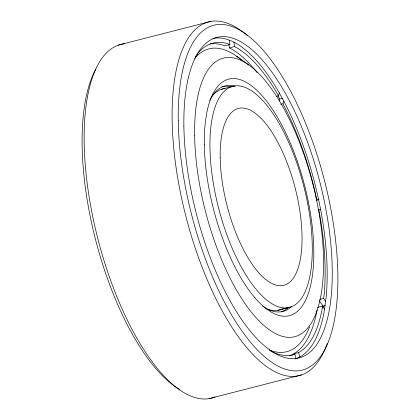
<?xml version="1.0" encoding="UTF-8"?>
<svg xmlns="http://www.w3.org/2000/svg" width="420" height="420" viewBox="0 0 420 420"><rect width="100%" height="100%" fill="white"/><g stroke="black" fill="none" stroke-linecap="round" stroke-linejoin="round"><path stroke-width="0.63" d="M325.679 301.235L323.668 298.415L324.135 294.457A160.897 61.997 75.6 0 0 318.785 209.412L320.654 209.706A165.464 63.756 75.6 0 1 326.156 297.166L323.925 312.984A165.464 63.756 75.6 0 1 299.885 356.953L296.572 358.412M322.906 307.335L323.085 306.075L319.321 300.783M317.074 309.907L316.869 311.152A160.897 61.997 75.6 0 1 293.491 353.903L298.589 352.59A160.897 61.997 75.6 0 0 321.967 309.839L322.586 306.106L317.483 307.414M276.313 96.448L278.576 95.865L279.305 92.941A165.464 63.756 75.6 0 0 236.313 43.465L231.62 41.055L227.015 39.328A165.464 63.756 75.6 0 0 212.777 38.472M279.174 100.853L279.752 99.031L277.893 95.655M320.654 209.706L318.518 199.174L316.712 199.169A160.897 61.997 75.6 0 0 282.938 103.793L283.784 101.094L279.305 92.941M118.503 45.087L210.934 21.368M229.32 40.194L229.971 44.573L224.873 45.88L222.632 45.04A160.897 61.997 75.6 0 0 209.927 43.995M229 44.651L229.394 47.896L234.491 46.583L236.775 47.754A160.897 61.997 75.6 0 1 278.576 95.865M221.23 89.355L234.218 86.032M279.752 99.031L282.581 98.301M280.67 104.375L282.938 103.793M316.244 200.345L319.079 199.621M319.704 299.434L323.668 298.415M277.83 310.322L288.031 307.703A114.114 43.969 75.6 0 0 285.38 135.287A114.114 43.969 75.6 0 0 209.958 147.614A114.114 43.969 75.6 0 0 288.031 307.703M280.618 309.619L290.819 306.999M323.085 306.075L325.353 305.492M289.737 355.556L294.835 354.249L296.021 358.654A165.464 63.756 75.6 0 1 294.887 359.016M209.066 398.632L301.497 374.913M229.971 44.573L227.734 43.733A160.897 61.997 75.6 0 0 195.473 56.768M229.394 47.896L231.677 49.061A160.897 61.997 75.6 0 1 257.098 72.608M236.639 56.254L248.756 64.937M322.586 306.106L324.56 309.146M298.589 352.59L299.885 356.953M233.966 42.263L234.491 46.583M294.835 354.249A160.897 61.997 75.6 0 1 270.302 350.816M283.784 101.094A165.464 63.756 75.6 0 1 318.518 199.174M291.517 306.485A116.392 44.851 75.6 0 1 262.826 306.264M209.727 100.517A116.392 44.851 75.6 0 1 235.095 86.221M221.755 86.809A116.392 44.851 75.6 0 1 231.399 86.84M288.456 307.272A116.392 44.851 75.6 0 1 281.216 311.819M309.614 326.897A156.334 60.239 75.6 0 1 269.125 349.933M194.523 58.69A156.334 60.239 75.6 0 1 241.19 59.777M327.222 343.586A182.579 70.355 75.6 0 1 186.165 217.466A182.579 70.355 75.6 0 1 247.16 35.438M215.15 396.895A182.579 70.355 75.6 0 1 97.792 238.487A182.579 70.355 75.6 0 1 124.688 43.738M179.34 389.345A178.012 68.597 75.6 0 1 95.855 240.797A178.012 68.597 75.6 0 1 95.965 68.912M282.235 308.968A114.114 43.969 75.6 0 1 266.175 308.616M211.806 96.364A114.114 43.969 75.6 0 1 225.167 88.505M204.335 144.69A122.105 47.051 75.6 0 0 287.873 315.987A122.105 47.051 75.6 0 0 285.038 131.497A122.105 47.051 75.6 0 0 204.335 144.69M220.19 157.463A91.287 35.175 75.6 0 0 282.649 285.532A91.287 35.175 75.6 0 0 280.529 147.604A91.287 35.175 75.6 0 0 220.19 157.463M178.248 120.818A178.012 68.597 75.6 0 0 300.038 370.556A178.012 68.597 75.6 0 0 295.906 101.588A178.012 68.597 75.6 0 0 178.248 120.818M183.876 126.236A165.464 63.756 75.6 0 0 297.077 358.365A165.464 63.756 75.6 0 0 293.233 108.36A165.464 63.756 75.6 0 0 183.876 126.236M194.618 135.329A143.782 55.403 75.6 0 0 292.987 337.045A143.782 55.403 75.6 0 0 289.648 119.8A143.782 55.403 75.6 0 0 194.618 135.329"/></g></svg>
